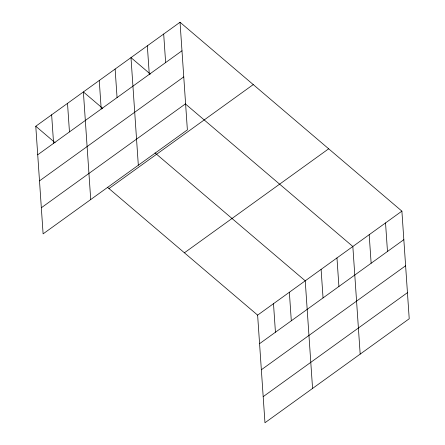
<?xml version="1.0" encoding="UTF-8"?>
<svg xmlns="http://www.w3.org/2000/svg" width="445" height="445" viewBox="0 0 445 445"><rect width="100%" height="100%" fill="white"/><g stroke="black" fill="none" stroke-linecap="round" stroke-linejoin="round"><path stroke-width="0.67" d="M180.036 22.25L187.373 129.868L43.109 233.864L35.778 126.247L180.036 22.25L401.891 211.136L409.222 318.753L264.964 422.75L257.627 315.132L107.417 187.245M37.719 154.782L181.983 50.786M39.499 180.881L183.763 76.885M41.335 207.765L185.593 103.768M108.986 188.58L253.249 84.583M184.414 252.799L328.677 148.802M257.627 315.132L401.891 211.136M259.569 343.674L403.832 239.677M261.349 369.767L405.612 265.771M263.184 396.656L407.448 292.66M150.338 74.081L130.991 57.611L138.323 165.223M185.376 103.913L352.841 246.497L360.177 354.114M102.728 108.402L83.382 91.926L90.719 199.544M155.021 152.924L305.231 280.817L312.568 388.429M35.778 126.247L55.124 142.723M385.537 222.923L387.484 251.464M369.189 234.71L371.136 263.245M336.971 257.939L338.918 286.474M321.101 269.375L323.048 297.911M289.361 292.254L291.308 320.795M273.497 303.696L275.438 332.231M163.688 34.037L165.635 62.573M147.34 45.824L149.286 74.36M115.122 69.047L117.063 97.588M99.252 80.489L101.199 109.025M67.512 103.368L69.459 131.904M51.642 114.804L53.589 143.346"/></g></svg>
